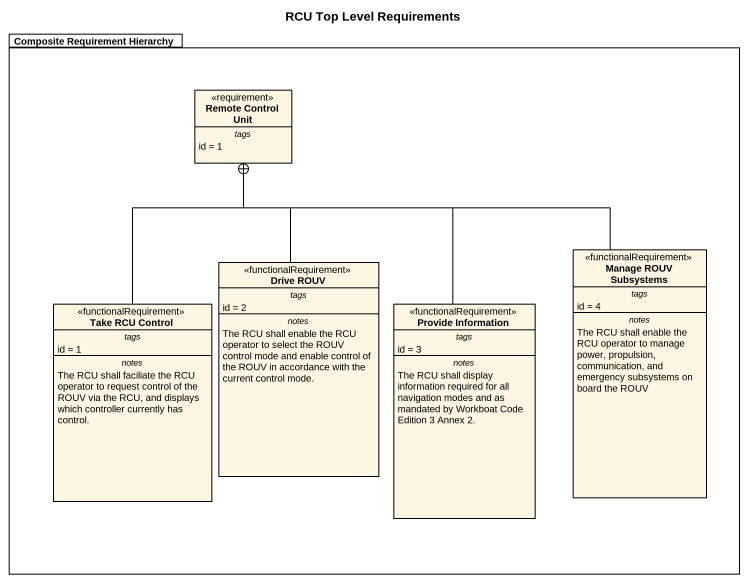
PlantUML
@startuml
title RCU Top Level Requirements
hide circle
hide empty members
package "Composite Requirement Hierarchy" as Composite_Requirement {
  class "Remote Control Unit" as Remote_Control_Unit <<requirement>> {
    -- tags --
    id = 1
  }
  class "Drive ROUV" as Drive_ROUV <<functionalRequirement>> {
    -- tags --
    id = 2
    -- notes --
    The RCU shall enable the RCU operator to select the ROUV control mode and enable control of the ROUV in accordance with the current control mode.
  }
  class "Manage ROUV Subsystems" as Manage_ROUV_Subsystems <<functionalRequirement>> {
    -- tags --
    id = 4
    -- notes --
    The RCU shall enable the RCU operator to manage power, propulsion, communication, and emergency subsystems on board the ROUV
  }
  class "Take RCU Control" as Take_RCU_Control <<functionalRequirement>> {
    -- tags --
    id = 1
    -- notes --
    The RCU shall faciliate the RCU operator to request control of the ROUV via the RCU, and displays which controller currently has control.
  }
  class "Provide Information" as Provide_Information <<functionalRequirement>> {
    -- tags --
    id = 3
    -- notes --
    The RCU shall display information required for all navigation modes and as mandated by Workboat Code Edition 3 Annex 2.
  }
}
Drive_ROUV -up-+ Remote_Control_Unit
Manage_ROUV_Subsystems -up-+ Remote_Control_Unit
Take_RCU_Control -up-+ Remote_Control_Unit
Provide_Information -up-+ Remote_Control_Unit
@enduml
